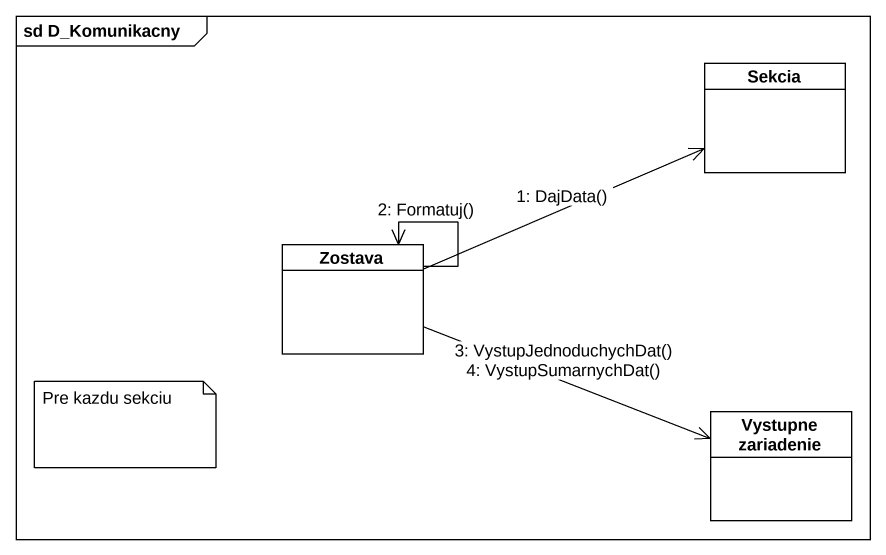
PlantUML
@startuml
mainframe sd D_Komunikacny
hide circle
hide empty members
class Sekcia
class Zostava
class "Vystupne zariadenie" as Vystupne_zariadenie
Zostava -right-> Sekcia : 1: DajData()
Zostava --> Zostava : 2: Formatuj()
Zostava -right-> Vystupne_zariadenie : 3: VystupJednoduchychDat()\n4: VystupSumarnychDat()
note as N1
  Pre kazdu sekciu
end note
@enduml
